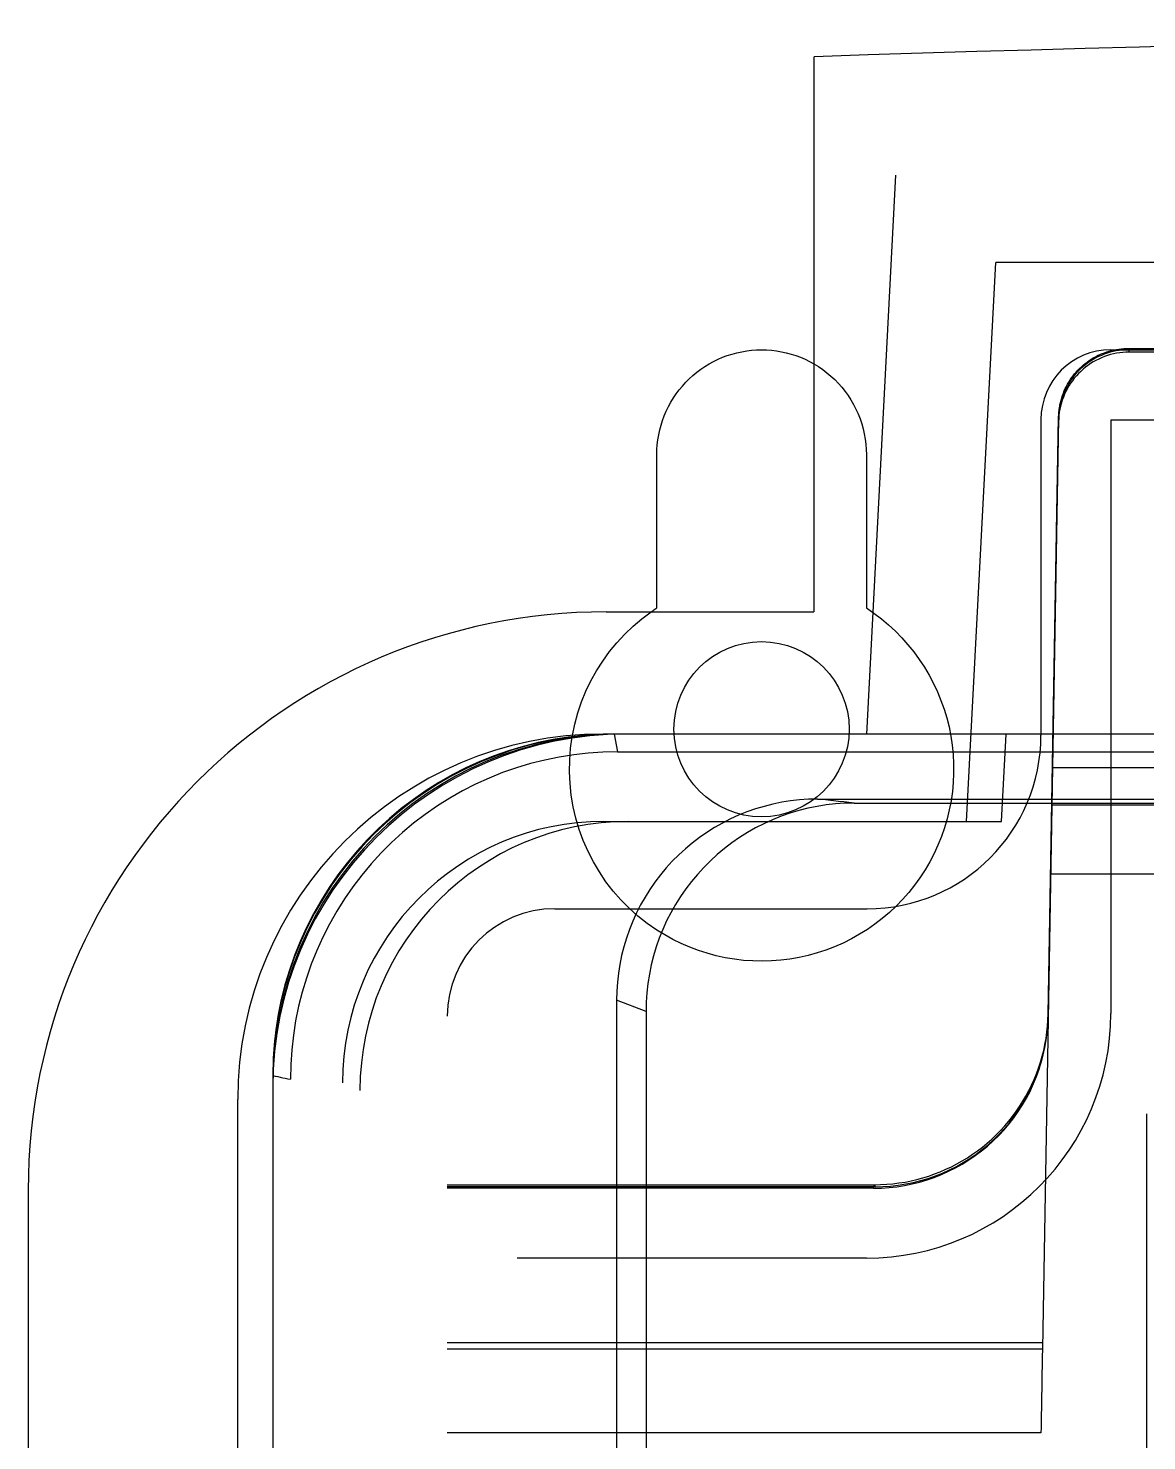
# Model space of a CAD drawing. Extents: x 0 to 144, y 0 to 348.
# Drawn here: x 0 to 31.93, y 307.7 to 348 of the extents above; entities that cross this region are included whole.
import ezdxf

# ---------------------------------------------------------------- set-up
doc = ezdxf.new("R2010")
doc.units = 0
doc.layers.add('--8N-THT. FIXING HOLE', color=4, linetype='CONTINUOUS')
doc.layers.add('-15N-THT. THIẾT BỊ ĐÓNG MỞ', color=40, linetype='CONTINUOUS')

# ---------------------------------------------------------------- blocks, each defined once
blk = doc.blocks.new('06 - N - SC VSD ATV630U07~55N4')
at = {"layer": '--8N-THT. FIXING HOLE'}
blk.add_circle((-51.068, 154), 2.5, dxfattribs=at)
at = {"layer": '-15N-THT. THIẾT BỊ ĐÓNG MỞ'}
for p, q in [((-49.573, 173.188), (-49.573, 157.348)), ((-49.573, 173.188), (-49.573, 173.188)), ((-47.242, 169.808), (-48.077, 153.859)), ((-47.242, 169.808), (-47.242, 169.808)), ((-45.218, 151.367), (-44.382, 167.316)), ((44.381, 167.316), (-44.382, 167.316)), ((-44.382, 167.316), (-44.382, 167.316)), ((-40.94, 164.834), (-40.87, 164.845)), ((-40.87, 164.845), (-40.8, 164.853)), ((-40.8, 164.853), (-40.73, 164.86)), ((-40.73, 164.86), (-40.659, 164.863)), ((-40.659, 164.863), (-40.589, 164.865)), ((-40.595, 164.824), (-40.593, 164.849)), ((-40.593, 164.849), (-40.59, 164.862)), ((-40.59, 164.862), (-40.588, 164.864)), ((-40.589, 164.865), (41.116, 164.865)), ((-40.588, 164.864), (-40.586, 164.855)), ((-40.586, 164.855), (-40.583, 164.834)), ((-52.563, 164.423), (-52.438, 164.492)), ((-52.438, 164.492), (-52.31, 164.554)), ((-52.31, 164.554), (-52.179, 164.61)), ((-52.179, 164.61), (-52.046, 164.66)), ((-52.046, 164.66), (-51.91, 164.703)), ((-51.91, 164.703), (-51.773, 164.74)), ((-51.773, 164.74), (-51.634, 164.77)), ((-51.634, 164.77), (-51.493, 164.794)), ((-51.493, 164.794), (-51.352, 164.811)), ((-51.352, 164.811), (-51.21, 164.821)), ((-51.21, 164.821), (-51.068, 164.824)), ((-51.068, 164.824), (-50.925, 164.821)), ((-50.925, 164.821), (-50.783, 164.81)), ((-50.783, 164.81), (-50.642, 164.794)), ((-50.642, 164.794), (-50.502, 164.77)), ((-50.502, 164.77), (-50.363, 164.74)), ((-50.363, 164.74), (-50.225, 164.703)), ((-50.225, 164.703), (-50.09, 164.659)), ((-50.09, 164.659), (-49.956, 164.61)), ((-49.956, 164.61), (-49.826, 164.554)), ((-49.826, 164.554), (-49.698, 164.491)), ((-49.698, 164.491), (-49.573, 164.423)), ((-41.832, 164.431), (-41.776, 164.474)), ((-41.756, 164.451), (-41.826, 164.398)), ((-41.776, 164.474), (-41.719, 164.515)), ((-41.682, 164.501), (-41.756, 164.451)), ((-41.719, 164.515), (-41.66, 164.554)), ((-41.607, 164.548), (-41.682, 164.501)), ((-41.602, 164.478), (-41.678, 164.431)), ((-41.66, 164.554), (-41.6, 164.591)), ((-41.53, 164.591), (-41.607, 164.548)), ((-41.524, 164.522), (-41.602, 164.478)), ((-41.6, 164.591), (-41.538, 164.625)), ((-41.538, 164.625), (-41.475, 164.658)), ((-41.451, 164.631), (-41.53, 164.591)), ((-41.444, 164.562), (-41.524, 164.522)), ((-41.475, 164.658), (-41.411, 164.688)), ((-41.37, 164.667), (-41.451, 164.631)), ((-41.363, 164.599), (-41.444, 164.562)), ((-41.411, 164.688), (-41.347, 164.716)), ((-41.288, 164.7), (-41.37, 164.667)), ((-41.28, 164.632), (-41.363, 164.599)), ((-41.347, 164.716), (-41.281, 164.741)), ((-41.204, 164.729), (-41.288, 164.7)), ((-41.281, 164.741), (-41.214, 164.764)), ((-41.195, 164.661), (-41.28, 164.632)), ((-41.214, 164.764), (-41.147, 164.785)), ((-41.12, 164.754), (-41.204, 164.729)), ((-41.109, 164.687), (-41.195, 164.661)), ((-41.147, 164.785), (-41.078, 164.804)), ((-41.034, 164.775), (-41.12, 164.754)), ((-41.023, 164.709), (-41.109, 164.687)), ((-41.107, 164.824), (41.529, 164.824)), ((-41.107, 164.824), (-41.107, 164.824)), ((-41.078, 164.804), (-41.01, 164.82)), ((-40.947, 164.793), (-41.034, 164.775)), ((-40.935, 164.726), (-41.023, 164.709)), ((-41.01, 164.82), (-40.94, 164.834)), ((-40.86, 164.806), (-40.947, 164.793)), ((-40.846, 164.74), (-40.935, 164.726)), ((-40.772, 164.816), (-40.86, 164.806)), ((-40.757, 164.75), (-40.846, 164.74)), ((-40.684, 164.822), (-40.772, 164.816)), ((-40.668, 164.756), (-40.757, 164.75)), ((-40.595, 164.824), (-40.684, 164.822)), ((-40.579, 164.758), (-40.668, 164.756)), ((-40.583, 164.834), (-40.581, 164.802)), ((-40.581, 164.802), (-40.579, 164.758)), ((41.12, 164.758), (-40.579, 164.758)), ((-53.131, 163.998), (-53.026, 164.094)), ((-53.026, 164.094), (-52.916, 164.184)), ((-52.916, 164.184), (-52.802, 164.27)), ((-52.802, 164.27), (-52.685, 164.349)), ((-52.685, 164.349), (-52.563, 164.423)), ((-49.573, 164.423), (-49.445, 164.345)), ((-49.445, 164.345), (-49.322, 164.261)), ((-49.322, 164.261), (-49.204, 164.171)), ((-49.204, 164.171), (-49.089, 164.075)), ((-49.089, 164.075), (-48.98, 163.974)), ((-42.22, 164.022), (-42.178, 164.079)), ((-42.141, 164.089), (-42.195, 164.019)), ((-42.178, 164.079), (-42.134, 164.135)), ((-42.084, 164.156), (-42.141, 164.089)), ((-42.083, 164.082), (-42.141, 164.014)), ((-42.134, 164.135), (-42.088, 164.188)), ((-42.088, 164.188), (-42.041, 164.24)), ((-42.024, 164.221), (-42.084, 164.156)), ((-42.022, 164.147), (-42.083, 164.082)), ((-42.041, 164.24), (-41.991, 164.291)), ((-41.96, 164.283), (-42.024, 164.221)), ((-41.959, 164.21), (-42.022, 164.147)), ((-41.991, 164.291), (-41.94, 164.339)), ((-41.895, 164.342), (-41.96, 164.283)), ((-41.892, 164.27), (-41.959, 164.21)), ((-41.94, 164.339), (-41.887, 164.386)), ((-41.826, 164.398), (-41.895, 164.342)), ((-41.823, 164.327), (-41.892, 164.27)), ((-41.887, 164.386), (-41.832, 164.431)), ((-41.752, 164.38), (-41.823, 164.327)), ((-41.678, 164.431), (-41.752, 164.38)), ((-53.504, 163.568), (-53.418, 163.682)), ((-53.418, 163.682), (-53.328, 163.792)), ((-53.328, 163.792), (-53.232, 163.897)), ((-53.232, 163.897), (-53.131, 163.998)), ((-48.98, 163.974), (-48.876, 163.867)), ((-48.876, 163.867), (-48.777, 163.755)), ((-48.777, 163.755), (-48.684, 163.639)), ((-48.684, 163.639), (-48.597, 163.518)), ((-42.454, 163.588), (-42.427, 163.654)), ((-42.418, 163.638), (-42.452, 163.556)), ((-42.427, 163.654), (-42.398, 163.718)), ((-42.382, 163.639), (-42.42, 163.558)), ((-42.38, 163.718), (-42.418, 163.638)), ((-42.398, 163.718), (-42.367, 163.781)), ((-42.34, 163.718), (-42.382, 163.639)), ((-42.339, 163.796), (-42.38, 163.718)), ((-42.367, 163.781), (-42.333, 163.844)), ((-42.295, 163.795), (-42.34, 163.718)), ((-42.295, 163.873), (-42.339, 163.796)), ((-42.333, 163.844), (-42.298, 163.905)), ((-42.298, 163.905), (-42.26, 163.964)), ((-42.247, 163.947), (-42.295, 163.873)), ((-42.247, 163.87), (-42.295, 163.795)), ((-42.26, 163.964), (-42.22, 164.022)), ((-42.195, 164.019), (-42.247, 163.947)), ((-42.196, 163.943), (-42.247, 163.87)), ((-42.141, 164.014), (-42.196, 163.943)), ((-53.726, 163.204), (-53.658, 163.329)), ((-53.658, 163.329), (-53.583, 163.45)), ((-53.583, 163.45), (-53.504, 163.568)), ((-48.597, 163.518), (-48.516, 163.393)), ((-48.516, 163.393), (-48.442, 163.263)), ((-48.442, 163.263), (-48.374, 163.131)), ((-42.559, 163.215), (-42.552, 163.25)), ((-42.552, 163.25), (-42.545, 163.284)), ((-42.532, 163.303), (-42.551, 163.217)), ((-42.545, 163.284), (-42.537, 163.319)), ((-42.537, 163.319), (-42.529, 163.353)), ((-42.511, 163.307), (-42.534, 163.22)), ((-42.509, 163.389), (-42.532, 163.303)), ((-42.529, 163.353), (-42.52, 163.387)), ((-42.52, 163.387), (-42.51, 163.421)), ((-42.484, 163.392), (-42.511, 163.307)), ((-42.51, 163.421), (-42.5, 163.455)), ((-42.482, 163.473), (-42.509, 163.389)), ((-42.5, 163.455), (-42.478, 163.522)), ((-42.454, 163.476), (-42.484, 163.392)), ((-42.452, 163.556), (-42.482, 163.473)), ((-42.478, 163.522), (-42.454, 163.588)), ((-42.42, 163.558), (-42.454, 163.476)), ((-53.894, 162.812), (-53.844, 162.945)), ((-53.844, 162.945), (-53.788, 163.076)), ((-53.788, 163.076), (-53.726, 163.204)), ((-48.374, 163.131), (-48.312, 162.995)), ((-48.312, 162.995), (-48.258, 162.856)), ((-48.258, 162.856), (-48.21, 162.715)), ((-43.094, 162.837), (-43.094, 153.832)), ((-43.094, 162.837), (-43.094, 162.837)), ((-42.588, 162.865), (-43.052, 136.319)), ((-42.887, 145.867), (-42.589, 162.899)), ((-42.887, 145.868), (-42.59, 162.865)), ((-42.587, 162.868), (-42.591, 162.779)), ((-42.589, 162.897), (-42.59, 162.885)), ((-42.59, 162.885), (-42.59, 162.861)), ((-42.59, 162.861), (-42.59, 162.826)), ((-42.589, 162.899), (-42.587, 162.969)), ((-42.589, 162.887), (-42.589, 162.898)), ((-42.589, 162.898), (-42.589, 162.897)), ((-42.588, 162.865), (-42.589, 162.887)), ((-42.585, 162.954), (-42.588, 162.865)), ((-42.587, 162.969), (-42.582, 163.04)), ((-42.58, 162.957), (-42.587, 162.868)), ((-42.577, 163.042), (-42.585, 162.954)), ((-42.582, 163.04), (-42.574, 163.11)), ((-42.569, 163.046), (-42.58, 162.957)), ((-42.566, 163.13), (-42.577, 163.042)), ((-42.574, 163.11), (-42.564, 163.18)), ((-42.553, 163.133), (-42.569, 163.046)), ((-42.551, 163.217), (-42.566, 163.13)), ((-42.564, 163.18), (-42.559, 163.215)), ((-42.534, 163.22), (-42.553, 163.133)), ((-41.1, 162.83), (41.619, 162.83)), ((-41.1, 162.83), (-41.1, 145.885)), ((-41.1, 162.83), (-41.1, 162.83)), ((-54.004, 162.4), (-53.974, 162.539)), ((-53.974, 162.539), (-53.937, 162.676)), ((-53.937, 162.676), (-53.894, 162.812)), ((-48.21, 162.715), (-48.17, 162.571)), ((-48.17, 162.571), (-48.137, 162.426)), ((-48.137, 162.426), (-48.111, 162.279)), ((-42.618, 161.215), (-42.591, 162.779)), ((-42.59, 162.826), (-42.591, 162.779)), ((-54.055, 161.976), (-54.045, 162.118)), ((-54.045, 162.118), (-54.028, 162.259)), ((-54.028, 162.259), (-54.004, 162.4)), ((-48.111, 162.279), (-48.092, 162.131)), ((-48.092, 162.131), (-48.081, 161.983)), ((-54.058, 161.834), (-54.055, 161.976)), ((-54.058, 157.458), (-54.058, 161.834)), ((-54.058, 161.834), (-54.058, 161.834)), ((-48.081, 161.983), (-48.077, 161.834)), ((-48.077, 161.834), (-48.077, 157.458)), ((-48.077, 161.834), (-48.077, 161.834)), ((-42.645, 159.652), (-42.618, 161.215)), ((-42.673, 158.088), (-42.645, 159.652)), ((-42.7, 156.525), (-42.673, 158.088)), ((-55.501, 157.348), (-49.573, 157.348)), ((-55.501, 157.348), (-55.501, 157.348)), ((-54.484, 157.15), (-54.22, 157.348)), ((-54.22, 157.348), (-54.193, 157.367)), ((-54.193, 157.367), (-54.167, 157.385)), ((-54.167, 157.385), (-54.14, 157.404)), ((-54.14, 157.404), (-54.113, 157.422)), ((-54.113, 157.422), (-54.085, 157.44)), ((-54.085, 157.44), (-54.058, 157.458)), ((-54.058, 157.458), (-54.058, 157.458)), ((-49.573, 157.348), (-49.573, 157.348)), ((-48.077, 157.458), (-48.077, 157.458)), ((-48.077, 157.458), (-47.859, 157.308)), ((-47.859, 157.308), (-47.648, 157.147)), ((-54.974, 156.709), (-54.736, 156.937)), ((-54.736, 156.937), (-54.484, 157.15)), ((-47.648, 157.147), (-47.445, 156.977)), ((-47.445, 156.977), (-47.25, 156.797)), ((-47.25, 156.797), (-47.065, 156.608)), ((-55.407, 156.212), (-55.198, 156.467)), ((-55.198, 156.467), (-54.974, 156.709)), ((-47.065, 156.608), (-46.889, 156.411)), ((-46.889, 156.411), (-46.722, 156.204)), ((-42.727, 154.961), (-42.7, 156.525)), ((-55.601, 155.945), (-55.407, 156.212)), ((-46.722, 156.204), (-46.566, 155.991)), ((-46.566, 155.991), (-46.42, 155.769)), ((-55.938, 155.379), (-55.778, 155.667)), ((-55.778, 155.667), (-55.601, 155.945)), ((-46.42, 155.769), (-46.285, 155.541)), ((-56.081, 155.081), (-55.938, 155.379)), ((-46.285, 155.541), (-46.161, 155.307)), ((-46.161, 155.307), (-46.049, 155.067)), ((-56.311, 154.463), (-56.205, 154.776)), ((-56.205, 154.776), (-56.081, 155.081)), ((-46.049, 155.067), (-45.948, 154.822)), ((-45.948, 154.822), (-45.859, 154.573)), ((-42.754, 153.398), (-42.727, 154.961)), ((-56.398, 154.145), (-56.311, 154.463)), ((-45.859, 154.573), (-45.783, 154.319)), ((-56.465, 153.822), (-56.398, 154.145)), ((-45.783, 154.319), (-45.718, 154.062)), ((-45.718, 154.062), (-45.667, 153.802)), ((-57.446, 153.615), (-57.87, 153.508)), ((-57.018, 153.703), (-57.446, 153.615)), ((-56.586, 153.771), (-57.018, 153.703)), ((-56.151, 153.82), (-56.586, 153.771)), ((-56.518, 153.454), (-56.472, 153.786)), ((-56.472, 153.786), (-56.471, 153.792)), ((-56.471, 153.792), (-56.47, 153.798)), ((-56.47, 153.798), (-56.468, 153.804)), ((-56.468, 153.804), (-56.467, 153.81)), ((-56.467, 153.81), (-56.466, 153.816)), ((-56.466, 153.816), (-56.465, 153.822)), ((-55.715, 153.85), (-56.151, 153.82)), ((-55.277, 153.859), (-55.715, 153.85)), ((55.792, 153.859), (-55.589, 153.859)), ((-55.589, 153.859), (-55.589, 153.859)), ((-55.277, 153.859), (-55.177, 153.354)), ((-55.214, 153.859), (-55.214, 153.859)), ((-55.055, 153.859), (-55.055, 153.859)), ((-54.943, 153.859), (-54.943, 153.859)), ((-48.077, 153.859), (-48.077, 153.859)), ((-45.667, 153.802), (-45.628, 153.54)), ((-45.087, 153.859), (-45.087, 153.859)), ((-44.221, 151.367), (-44.09, 153.859)), ((-44.09, 153.859), (-44.09, 153.859)), ((-43.094, 153.832), (-43.094, 153.832)), ((-58.702, 153.238), (-59.108, 153.075)), ((-58.289, 153.383), (-58.702, 153.238)), ((-57.87, 153.508), (-58.289, 153.383)), ((-56.845, 153.204), (-57.255, 153.12)), ((-56.431, 153.27), (-56.845, 153.204)), ((-56.544, 153.119), (-56.518, 153.454)), ((-56.014, 153.316), (-56.431, 153.27)), ((-55.596, 153.345), (-56.014, 153.316)), ((-55.177, 153.354), (-55.596, 153.345)), ((-55.177, 153.354), (55.197, 153.354)), ((-45.628, 153.54), (-45.601, 153.276)), ((-45.601, 153.276), (-45.588, 153.012)), ((-42.782, 151.835), (-42.754, 153.398)), ((-59.506, 152.894), (-59.896, 152.696)), ((-59.108, 153.075), (-59.506, 152.894)), ((-58.459, 152.759), (-58.848, 152.603)), ((-58.063, 152.897), (-58.459, 152.759)), ((-57.662, 153.018), (-58.063, 152.897)), ((-57.255, 153.12), (-57.662, 153.018)), ((-56.55, 152.784), (-56.544, 153.119)), ((-56.535, 152.448), (-56.55, 152.784)), ((-45.588, 153.012), (-45.587, 152.747)), ((43.281, 152.9), (-42.762, 152.9)), ((-60.276, 152.48), (-60.646, 152.247)), ((-59.896, 152.696), (-60.276, 152.48)), ((-59.229, 152.429), (-59.603, 152.239)), ((-58.848, 152.603), (-59.229, 152.429)), ((-56.499, 152.115), (-56.535, 152.448)), ((-45.599, 152.482), (-45.623, 152.219)), ((-45.587, 152.747), (-45.599, 152.482)), ((-61.006, 151.998), (-61.353, 151.733)), ((-60.646, 152.247), (-61.006, 151.998)), ((-59.967, 152.032), (-60.322, 151.809)), ((-59.603, 152.239), (-59.967, 152.032)), ((-56.443, 151.784), (-56.499, 152.115)), ((-50.238, 151.953), (-50.492, 151.913)), ((-49.981, 151.982), (-50.238, 151.953)), ((-49.724, 151.999), (-49.981, 151.982)), ((-49.467, 152.005), (-49.724, 151.999)), ((-49.467, 152.005), (49.627, 152.005)), ((-49.318, 151.989), (-49.467, 152.005)), ((-49.019, 151.956), (-49.318, 151.989)), ((-48.87, 151.94), (-49.019, 151.956)), ((-45.661, 151.956), (-45.711, 151.696)), ((-45.623, 152.219), (-45.661, 151.956)), ((-61.353, 151.733), (-61.689, 151.453)), ((-60.667, 151.57), (-61, 151.316)), ((-60.322, 151.809), (-60.667, 151.57)), ((-56.367, 151.457), (-56.443, 151.784)), ((-51.723, 151.543), (-51.958, 151.437)), ((-51.484, 151.639), (-51.723, 151.543)), ((-51.241, 151.724), (-51.484, 151.639)), ((-50.994, 151.798), (-51.241, 151.724)), ((-50.744, 151.861), (-50.994, 151.798)), ((-50.492, 151.913), (-50.744, 151.861)), ((-50.259, 151.601), (-50.511, 151.513)), ((-50.004, 151.678), (-50.259, 151.601)), ((-49.745, 151.743), (-50.004, 151.678)), ((-49.484, 151.796), (-49.745, 151.743)), ((-49.22, 151.838), (-49.484, 151.796)), ((-48.955, 151.868), (-49.22, 151.838)), ((-48.689, 151.886), (-48.955, 151.868)), ((-48.721, 151.924), (-48.87, 151.94)), ((-48.423, 151.892), (-48.721, 151.924)), ((-48.423, 151.892), (-48.689, 151.886)), ((-48.423, 151.892), (48.612, 151.892)), ((-45.711, 151.696), (-45.774, 151.439)), ((-42.797, 150.973), (-42.782, 151.835)), ((43.301, 151.835), (-42.782, 151.835)), ((-62.012, 151.158), (-62.321, 150.848)), ((-61.689, 151.453), (-62.012, 151.158)), ((-61, 151.316), (-61.322, 151.047)), ((-56.271, 151.136), (-56.367, 151.457)), ((-55.566, 151.367), (-44.221, 151.367)), ((-55.566, 151.367), (-55.566, 151.367)), ((-54.858, 151.367), (-54.858, 151.367)), ((-52.411, 151.192), (-52.63, 151.055)), ((-52.187, 151.32), (-52.411, 151.192)), ((-51.958, 151.437), (-52.187, 151.32)), ((-51.239, 151.182), (-51.471, 151.05)), ((-51.002, 151.303), (-51.239, 151.182)), ((-50.759, 151.413), (-51.002, 151.303)), ((-50.511, 151.513), (-50.759, 151.413)), ((-45.849, 151.185), (-45.936, 150.934)), ((-45.774, 151.439), (-45.849, 151.185)), ((-45.218, 151.367), (-45.218, 151.367)), ((-44.221, 151.367), (-44.221, 151.367)), ((-62.321, 150.848), (-62.616, 150.526)), ((-61.631, 150.765), (-61.928, 150.468)), ((-61.322, 151.047), (-61.631, 150.765)), ((-56.156, 150.821), (-56.271, 151.136)), ((-56.021, 150.513), (-56.156, 150.821)), ((-53.046, 150.752), (-53.244, 150.587)), ((-52.841, 150.909), (-53.046, 150.752)), ((-52.63, 151.055), (-52.841, 150.909)), ((-51.916, 150.756), (-52.128, 150.595)), ((-51.697, 150.908), (-51.916, 150.756)), ((-51.471, 151.05), (-51.697, 150.908)), ((-45.936, 150.934), (-46.035, 150.689)), ((-42.812, 150.111), (-42.797, 150.973)), ((-62.616, 150.526), (-62.897, 150.19)), ((-61.928, 150.468), (-62.211, 150.159)), ((-55.868, 150.215), (-56.021, 150.513)), ((-53.434, 150.413), (-53.616, 150.231)), ((-53.244, 150.587), (-53.434, 150.413)), ((-52.333, 150.424), (-52.53, 150.244)), ((-52.128, 150.595), (-52.333, 150.424)), ((-46.146, 150.448), (-46.268, 150.213)), ((-46.035, 150.689), (-46.146, 150.448)), ((-62.897, 150.19), (-63.162, 149.842)), ((-62.211, 150.159), (-62.479, 149.837)), ((-55.697, 149.926), (-55.868, 150.215)), ((-53.79, 150.041), (-53.955, 149.843)), ((-53.616, 150.231), (-53.79, 150.041)), ((-52.719, 150.055), (-52.898, 149.858)), ((-52.53, 150.244), (-52.719, 150.055)), ((-46.402, 149.984), (-46.546, 149.762)), ((-46.268, 150.213), (-46.402, 149.984)), ((-42.827, 149.249), (-42.812, 150.111)), ((-63.162, 149.842), (-63.411, 149.483)), ((-62.479, 149.837), (-62.733, 149.504)), ((-55.509, 149.648), (-55.697, 149.926)), ((-55.304, 149.382), (-55.509, 149.648)), ((-54.111, 149.638), (-54.258, 149.427)), ((-53.955, 149.843), (-54.111, 149.638)), ((-53.069, 149.654), (-53.231, 149.441)), ((-52.898, 149.858), (-53.069, 149.654)), ((-46.701, 149.547), (-46.867, 149.34)), ((-46.546, 149.762), (-46.701, 149.547)), ((-42.816, 149.872), (43.335, 149.872)), ((-63.411, 149.483), (-63.643, 149.112)), ((-62.972, 149.159), (-63.195, 148.804)), ((-62.733, 149.504), (-62.972, 149.159)), ((-55.083, 149.13), (-55.304, 149.382)), ((-54.847, 148.891), (-55.083, 149.13)), ((-54.395, 149.209), (-54.523, 148.985)), ((-54.258, 149.427), (-54.395, 149.209)), ((-53.383, 149.222), (-53.525, 148.996)), ((-53.231, 149.441), (-53.383, 149.222)), ((-47.042, 149.142), (-47.226, 148.951)), ((-46.867, 149.34), (-47.042, 149.142)), ((-42.842, 148.387), (-42.827, 149.249)), ((-63.859, 148.732), (-64.058, 148.342)), ((-63.643, 149.112), (-63.859, 148.732)), ((-63.195, 148.804), (-63.402, 148.44)), ((-56.971, 148.875), (-48.05, 148.875)), ((-56.971, 148.875), (-56.971, 148.875)), ((-54.597, 148.667), (-54.847, 148.891)), ((-54.64, 148.755), (-54.746, 148.52)), ((-54.523, 148.985), (-54.64, 148.755)), ((-53.657, 148.764), (-53.778, 148.527)), ((-53.525, 148.996), (-53.657, 148.764)), ((-48.05, 148.875), (-48.05, 148.875)), ((-47.42, 148.77), (-47.622, 148.599)), ((-47.226, 148.951), (-47.42, 148.77)), ((-64.058, 148.342), (-64.239, 147.944)), ((-63.402, 148.44), (-63.593, 148.066)), ((-54.746, 148.52), (-54.842, 148.281)), ((-54.334, 148.459), (-54.597, 148.667)), ((-54.058, 148.268), (-54.334, 148.459)), ((-53.778, 148.527), (-53.888, 148.284)), ((-47.832, 148.437), (-48.049, 148.286)), ((-47.622, 148.599), (-47.832, 148.437)), ((-42.857, 147.525), (-42.842, 148.387)), ((-64.239, 147.944), (-64.402, 147.538)), ((-63.593, 148.066), (-63.766, 147.685)), ((-54.927, 148.038), (-55.001, 147.791)), ((-54.842, 148.281), (-54.927, 148.038)), ((-53.987, 148.036), (-54.076, 147.785)), ((-53.833, 148.129), (-54.058, 148.268)), ((-53.888, 148.284), (-53.987, 148.036)), ((-53.601, 148), (-53.833, 148.129)), ((-53.363, 147.884), (-53.601, 148)), ((-48.505, 148.016), (-48.742, 147.898)), ((-48.274, 148.146), (-48.505, 148.016)), ((-48.049, 148.286), (-48.274, 148.146)), ((-64.402, 147.538), (-64.546, 147.125)), ((-63.766, 147.685), (-63.922, 147.296)), ((-55.064, 147.542), (-55.116, 147.289)), ((-55.001, 147.791), (-55.064, 147.542)), ((-54.152, 147.529), (-54.217, 147.271)), ((-54.076, 147.785), (-54.152, 147.529)), ((-53.12, 147.779), (-53.363, 147.884)), ((-52.872, 147.685), (-53.12, 147.779)), ((-52.619, 147.604), (-52.872, 147.685)), ((-52.364, 147.535), (-52.619, 147.604)), ((-52.105, 147.479), (-52.364, 147.535)), ((-49.739, 147.544), (-49.998, 147.486)), ((-49.484, 147.614), (-49.739, 147.544)), ((-49.232, 147.697), (-49.484, 147.614)), ((-48.985, 147.792), (-49.232, 147.697)), ((-48.742, 147.898), (-48.985, 147.792)), ((-42.872, 146.663), (-42.857, 147.525)), ((-64.546, 147.125), (-64.672, 146.707)), ((-63.922, 147.296), (-64.061, 146.9)), ((-55.116, 147.289), (-55.156, 147.035)), ((-54.217, 147.271), (-54.271, 147.009)), ((-51.843, 147.435), (-52.105, 147.479)), ((-51.58, 147.404), (-51.843, 147.435)), ((-51.316, 147.386), (-51.58, 147.404)), ((-51.051, 147.38), (-51.316, 147.386)), ((-50.786, 147.388), (-51.051, 147.38)), ((-50.522, 147.408), (-50.786, 147.388)), ((-50.259, 147.44), (-50.522, 147.408)), ((-49.998, 147.486), (-50.259, 147.44)), ((-64.672, 146.707), (-64.779, 146.283)), ((-64.061, 146.9), (-64.181, 146.499)), ((-55.185, 146.779), (-55.202, 146.521)), ((-55.156, 147.035), (-55.185, 146.779)), ((-54.313, 146.746), (-54.342, 146.481)), ((-54.271, 147.009), (-54.313, 146.746)), ((-64.181, 146.499), (-64.284, 146.092)), ((-55.202, 146.521), (-55.208, 146.264)), ((-54.342, 146.481), (-54.36, 146.215)), ((-42.887, 145.801), (-42.872, 146.663)), ((-64.779, 146.283), (-64.867, 145.854)), ((-64.284, 146.092), (-64.368, 145.682)), ((-55.208, 146.264), (-55.208, 127.461)), ((-54.366, 145.948), (-55.208, 146.264)), ((-54.36, 146.215), (-54.366, 145.948)), ((-54.366, 145.948), (-54.366, 127.999)), ((-64.867, 145.854), (-64.935, 145.422)), ((-64.368, 145.682), (-64.433, 145.268)), ((-60.039, 145.808), (-60.039, 145.808)), ((-42.924, 145.352), (-42.905, 145.526)), ((-42.914, 145.364), (-42.896, 145.582)), ((-42.914, 145.356), (-42.895, 145.577)), ((-42.905, 145.526), (-42.893, 145.701)), ((-42.896, 145.582), (-42.887, 145.801)), ((-42.895, 145.577), (-42.886, 145.798)), ((-42.893, 145.701), (-42.887, 145.876)), ((-42.886, 145.861), (-42.887, 145.874)), ((-42.887, 145.874), (-42.887, 145.874)), ((-42.887, 145.874), (-42.887, 145.862)), ((-42.887, 145.862), (-42.887, 145.838)), ((-42.887, 145.838), (-42.887, 145.801)), ((-42.886, 145.836), (-42.886, 145.861)), ((-42.886, 145.798), (-42.886, 145.836)), ((-41.1, 145.885), (-41.1, 145.885)), ((-64.935, 145.422), (-64.984, 144.987)), ((-64.433, 145.268), (-64.48, 144.851)), ((-42.98, 144.919), (-42.942, 145.137)), ((-42.979, 145.006), (-42.948, 145.178)), ((-42.979, 144.931), (-42.942, 145.147)), ((-42.948, 145.178), (-42.924, 145.352)), ((-42.942, 145.147), (-42.914, 145.364)), ((-42.942, 145.137), (-42.914, 145.356)), ((-64.984, 144.987), (-65.013, 144.551)), ((-64.48, 144.851), (-64.508, 144.432)), ((-43.085, 144.489), (-43.028, 144.703)), ((-43.083, 144.506), (-43.026, 144.718)), ((-43.058, 144.665), (-43.016, 144.835)), ((-43.028, 144.703), (-42.98, 144.919)), ((-43.026, 144.718), (-42.979, 144.931)), ((-43.016, 144.835), (-42.979, 145.006)), ((-65.013, 144.551), (-65.023, 144.114)), ((-64.508, 144.432), (-64.518, 144.013)), ((-43.223, 144.092), (-43.148, 144.297)), ((-43.222, 144.166), (-43.162, 144.33)), ((-43.162, 144.33), (-43.107, 144.497)), ((-43.151, 144.279), (-43.085, 144.489)), ((-43.148, 144.297), (-43.083, 144.506)), ((-43.107, 144.497), (-43.058, 144.665)), ((-65.023, 144.114), (-64.951, 144.099)), ((-65.023, 144.114), (-65.022, -166)), ((-65.023, 144.05), (-65.023, 144.05)), ((-65.023, 143.891), (-65.023, 143.891)), ((-64.951, 144.099), (-64.879, 144.085)), ((-64.879, 144.085), (-64.806, 144.071)), ((-64.806, 144.071), (-64.734, 144.056)), ((-64.734, 144.056), (-64.662, 144.042)), ((-64.662, 144.042), (-64.59, 144.027)), ((-64.59, 144.027), (-64.518, 144.013)), ((-63.029, 143.904), (-63.029, 143.904)), ((-43.4, 143.691), (-43.307, 143.89)), ((-43.361, 143.844), (-43.289, 144.004)), ((-43.312, 143.867), (-43.227, 144.071)), ((-43.307, 143.89), (-43.223, 144.092)), ((-43.289, 144.004), (-43.222, 144.166)), ((-43.227, 144.071), (-43.151, 144.279)), ((-65.023, 143.779), (-65.023, 143.779)), ((-62.531, 143.694), (-62.531, 143.694)), ((-43.612, 143.308), (-43.502, 143.497)), ((-43.61, 143.382), (-43.521, 143.533)), ((-43.521, 143.533), (-43.438, 143.687)), ((-43.509, 143.471), (-43.406, 143.666)), ((-43.502, 143.497), (-43.4, 143.691)), ((-43.438, 143.687), (-43.361, 143.844)), ((-43.406, 143.666), (-43.312, 143.867)), ((-66.02, 124.952), (-66.02, 143.429)), ((-66.02, 143.429), (-66.02, 143.429)), ((-43.906, 142.949), (-43.802, 143.09)), ((-43.868, 142.913), (-43.74, 143.094)), ((-43.857, 142.945), (-43.73, 143.124)), ((-43.802, 143.09), (-43.703, 143.234)), ((-43.74, 143.094), (-43.621, 143.28)), ((-43.73, 143.124), (-43.612, 143.308)), ((-43.703, 143.234), (-43.61, 143.382)), ((-43.621, 143.28), (-43.509, 143.471)), ((-44.247, 142.549), (-44.129, 142.678)), ((-44.148, 142.57), (-44.004, 142.739)), ((-44.133, 142.605), (-43.991, 142.772)), ((-44.129, 142.678), (-44.015, 142.812)), ((-44.015, 142.812), (-43.906, 142.949)), ((-44.004, 142.739), (-43.868, 142.913)), ((-43.991, 142.772), (-43.857, 142.945)), ((-40.074, 30.868), (-40.074, 143.022)), ((-44.628, 142.188), (-44.497, 142.304)), ((-44.601, 142.143), (-44.438, 142.29)), ((-44.497, 142.304), (-44.37, 142.424)), ((-44.456, 142.254), (-44.298, 142.409)), ((-44.438, 142.29), (-44.282, 142.444)), ((-44.37, 142.424), (-44.247, 142.549)), ((-44.298, 142.409), (-44.148, 142.57)), ((-44.282, 142.444), (-44.133, 142.605)), ((-45.127, 141.748), (-44.946, 141.872)), ((-45.045, 141.869), (-44.902, 141.97)), ((-44.968, 141.833), (-44.791, 141.965)), ((-44.946, 141.872), (-44.77, 142.004)), ((-44.902, 141.97), (-44.763, 142.077)), ((-44.791, 141.965), (-44.621, 142.106)), ((-44.77, 142.004), (-44.601, 142.143)), ((-44.763, 142.077), (-44.628, 142.188)), ((-44.621, 142.106), (-44.456, 142.254)), ((-45.807, 141.441), (-45.648, 141.515)), ((-45.729, 141.384), (-45.532, 141.483)), ((-45.7, 141.425), (-45.504, 141.524)), ((-45.648, 141.515), (-45.493, 141.596)), ((-45.532, 141.483), (-45.339, 141.591)), ((-45.504, 141.524), (-45.313, 141.632)), ((-45.493, 141.596), (-45.34, 141.681)), ((-45.34, 141.681), (-45.191, 141.773)), ((-45.339, 141.591), (-45.151, 141.708)), ((-45.313, 141.632), (-45.127, 141.748)), ((-45.191, 141.773), (-45.045, 141.869)), ((-45.151, 141.708), (-44.968, 141.833)), ((-47.147, 141.052), (-46.974, 141.079)), ((-46.974, 141.079), (-46.802, 141.113)), ((-46.951, 141.023), (-46.736, 141.066)), ((-46.802, 141.113), (-46.632, 141.153)), ((-46.773, 141.023), (-46.558, 141.077)), ((-46.736, 141.066), (-46.522, 141.12)), ((-46.632, 141.153), (-46.463, 141.199)), ((-46.558, 141.077), (-46.346, 141.139)), ((-46.522, 141.12), (-46.312, 141.182)), ((-46.463, 141.199), (-46.296, 141.25)), ((-46.346, 141.139), (-46.137, 141.212)), ((-46.312, 141.182), (-46.104, 141.254)), ((-46.296, 141.25), (-46.13, 141.308)), ((-46.137, 141.212), (-45.931, 141.293)), ((-46.13, 141.308), (-45.967, 141.371)), ((-46.104, 141.254), (-45.9, 141.335)), ((-45.967, 141.371), (-45.807, 141.441)), ((-45.931, 141.293), (-45.729, 141.384)), ((-45.9, 141.335), (-45.7, 141.425)), ((-72, 140.848), (-72, 124.952)), ((-72, 140.848), (-72, 140.848)), ((-60.039, 141.002), (-47.844, 141.002)), ((-47.825, 140.945), (-60.039, 140.945)), ((-47.869, 140.901), (-60.039, 140.901)), ((-47.869, 140.901), (-47.863, 140.945)), ((-47.869, 140.901), (-47.648, 140.906)), ((-47.863, 140.945), (-47.857, 140.977)), ((-47.857, 140.977), (-47.85, 140.996)), ((-47.85, 140.996), (-47.844, 141.002)), ((-47.844, 141.002), (-47.669, 141.006)), ((-47.844, 141.002), (-47.838, 140.996)), ((-47.838, 140.996), (-47.831, 140.977)), ((-47.831, 140.977), (-47.825, 140.945)), ((-47.825, 140.945), (-47.605, 140.95)), ((-47.669, 141.006), (-47.495, 141.015)), ((-47.648, 140.906), (-47.428, 140.921)), ((-47.605, 140.95), (-47.386, 140.964)), ((-47.495, 141.015), (-47.32, 141.03)), ((-47.428, 140.921), (-47.208, 140.945)), ((-47.386, 140.964), (-47.168, 140.989)), ((-47.32, 141.03), (-47.147, 141.052)), ((-47.208, 140.945), (-46.989, 140.979)), ((-47.168, 140.989), (-46.951, 141.023)), ((-46.989, 140.979), (-46.773, 141.023)), ((-48.077, 138.907), (-58.045, 138.907)), ((-58.045, 138.907), (-58.045, 138.907)), ((-48.077, 138.907), (-48.077, 138.907)), ((-60.039, 136.502), (-43.049, 136.502)), ((-60.039, 136.319), (-43.052, 136.319)), ((-43.052, 136.319), (-43.056, 136.078)), ((-43.06, 135.841), (-43.064, 135.61)), ((-43.056, 136.078), (-43.06, 135.841)), ((-43.064, 135.61), (-43.068, 135.387)), ((-43.072, 135.175), (-43.075, 134.973)), ((-43.068, 135.387), (-43.072, 135.175)), ((-43.078, 134.786), (-43.081, 134.613)), ((-43.075, 134.973), (-43.078, 134.786)), ((-43.087, 134.319), (-43.089, 134.201)), ((-43.084, 134.457), (-43.087, 134.319)), ((-43.081, 134.613), (-43.084, 134.457)), ((-43.094, 133.924), (-60.039, 133.924)), ((-43.093, 133.935), (-43.094, 133.924)), ((-43.092, 134.024), (-43.093, 133.969)), ((-43.093, 133.969), (-43.093, 133.935)), ((-43.09, 134.102), (-43.092, 134.024)), ((-43.089, 134.201), (-43.09, 134.102))]:
    blk.add_line(p, q, dxfattribs=at)
for centre, radius, start, end in [((0, -1338.738), 1512.738, 88.122079, 91.877884), ((-41.107, 162.837), 1.987, 90, 180), ((-55.501, 140.848), 16.5, 90, 180), ((-55.589, 143.429), 10.431, 90, 180), ((-55.214, 144.05), 9.809, 90.3719, 179.6281), ((-54.943, 143.779), 10.08, 90, 180), ((-55.055, 143.891), 9.968, 90, 180), ((-48.05, 153.832), 4.957, 270, 0), ((-55.566, 143.904), 7.464, 90, 180), ((-54.858, 143.694), 7.673, 90, 180), ((-56.971, 145.808), 3.068, 90, 180), ((-48.077, 145.885), 6.978, 270, 0)]:
    blk.add_arc(centre, radius, start, end, dxfattribs=at)

msp = doc.modelspace()

# ---------------------------------------------------------------- block references
msp.add_blockref('06 - N - SC VSD ATV630U07~55N4', (72, 174))

doc.saveas('drawing.dxf')
